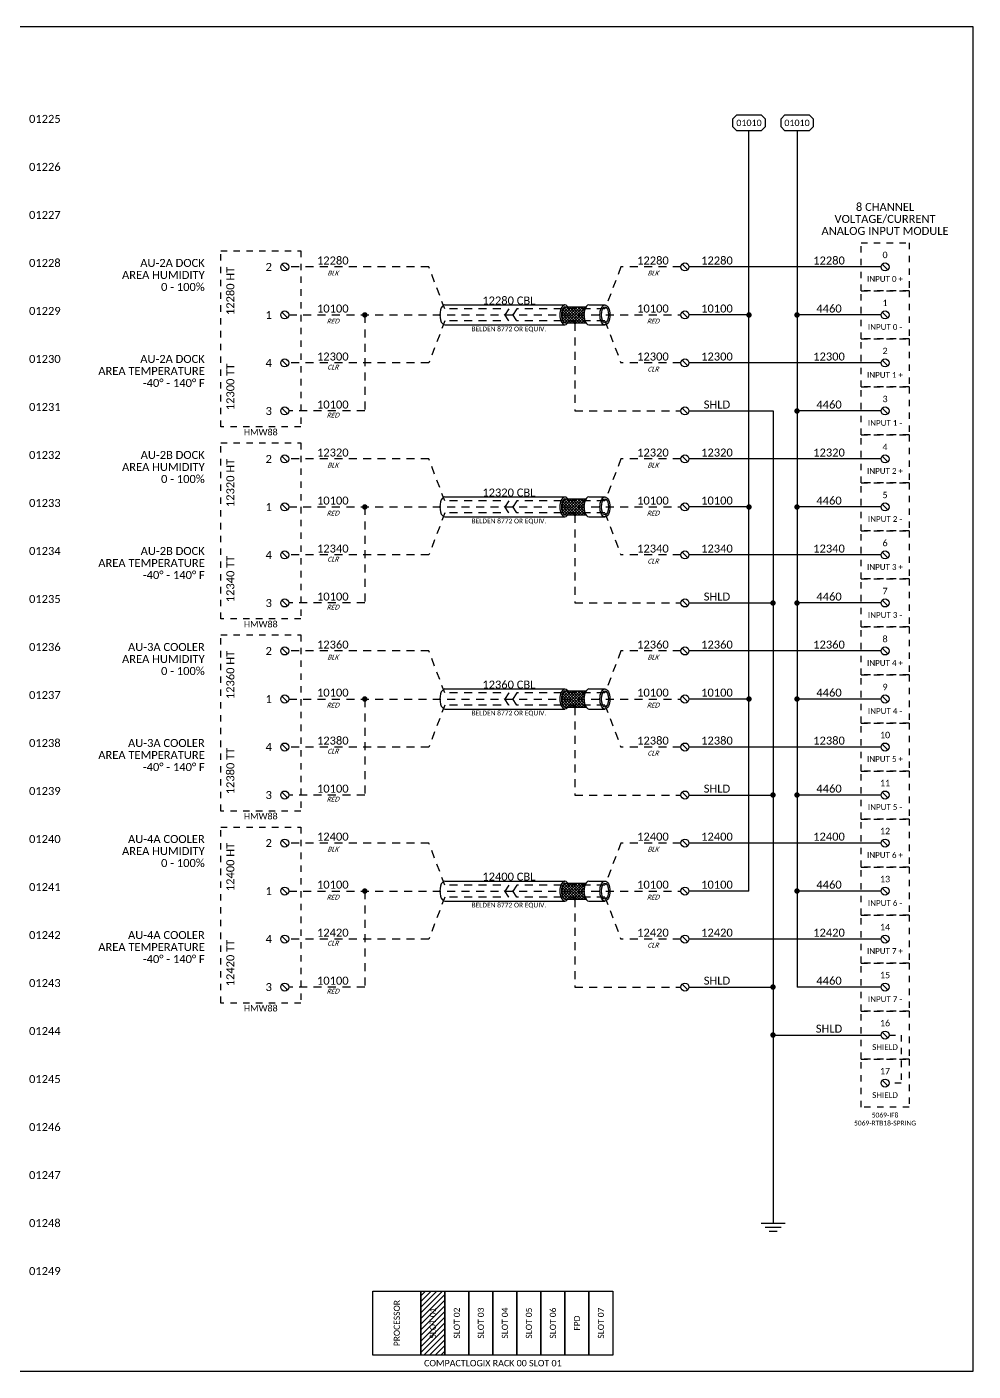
# Model space of a CAD drawing. Header units: inches. Extents: x 0 to 316, y -1 to 150.
# Drawn here: x 77.22 to 92, y 22 to 43 of the extents above; entities that cross this region are included whole.
import ezdxf
from ezdxf.enums import TextEntityAlignment as Align

# ---------------------------------------------------------------- set-up
doc = ezdxf.new("R2010")
doc.units = ezdxf.units.IN
doc.header["$MEASUREMENT"] = 0
doc.linetypes.add('HIDDEN2', pattern=[0.1875, 0.125, -0.0625])
doc.styles.add('Calibri', font='calibri.ttf')

# ---------------------------------------------------------------- blocks, each defined once
blk = doc.blocks.new('TERM')
at = {"color": 2}
blk.add_line((-0.044, 0.044), (0.044, -0.044), dxfattribs=at)
blk.add_circle((0, 0), 0.0625, dxfattribs=at)
blk = doc.blocks.new('CONN')
at = {"color": 2, "const_width": 0.0425}
blk.add_lwpolyline([(0.02125, 0, 1), (-0.02125, 0, 1)], format="xyb", close=True, dxfattribs=at)
blk = doc.blocks.new('GND')
at = {"color": 3}
for p, q in [((0, 0), (0, -0.125)), ((-0.1875, -0.125), (0.1875, -0.125)), ((-0.125, -0.1875), (0.125, -0.1875)), ((-0.0625, -0.25), (0.0625, -0.25))]:
    blk.add_line(p, q, dxfattribs=at)
blk = doc.blocks.new('REF')
at = {"color": 2}
for p, q in [((0, 0.062), (0.062, 0.125)), ((0, -0.062), (0, 0.062)), ((0.062, 0.125), (0.438, 0.125)), ((0.438, 0.125), (0.5, 0.062)), ((0.5, 0.062), (0.5, -0.062)), ((0.062, -0.125), (0, -0.062)), ((0.438, -0.125), (0.062, -0.125)), ((0.5, -0.062), (0.438, -0.125))]:
    blk.add_line(p, q, dxfattribs=at)
at = {"color": 3, "style": 'Calibri'}
blk.add_attdef('XXXXX', text='', height=0.1, dxfattribs=at).set_placement((0.25, -0.05), align=Align.CENTER)

msp = doc.modelspace()

# ---------------------------------------------------------------- hatches: boundary and pattern name
at = {"linetype": 'Continuous'}
h = msp.add_hatch(dxfattribs=at)
h.set_pattern_fill('ANSI37', color=256, scale=0.25)
h.set_pattern_definition([(45, (61.25, -21.65625), (-0.022097087, 0.022097087), []), (135, (61.25, -21.65625), (-0.022097087, -0.022097087), [])])
edge = h.paths.add_edge_path()
edge.add_ellipse((86, 38.5), major_axis=(0, 0.15625), ratio=0.5, start_angle=36.869898, end_angle=143.130102)
edge.add_line((85.95312, 38.375), (85.625, 38.375))
edge.add_ellipse((85.625, 38.5), major_axis=(0, -0.125), ratio=0.43145941, start_angle=180, end_angle=360, ccw=False)
edge.add_line((85.625, 38.625), (85.95312, 38.625))
h = msp.add_hatch(dxfattribs=at)
h.set_pattern_fill('ANSI37', color=256, scale=0.25)
h.set_pattern_definition([(45, (61.25, -24.65625), (-0.022097087, 0.022097087), []), (135, (61.25, -24.65625), (-0.022097087, -0.022097087), [])])
edge = h.paths.add_edge_path()
edge.add_ellipse((86, 35.5), major_axis=(0, 0.15625), ratio=0.5, start_angle=36.869898, end_angle=143.130102)
edge.add_line((85.95312, 35.375), (85.625, 35.375))
edge.add_ellipse((85.625, 35.5), major_axis=(0, -0.125), ratio=0.43145941, start_angle=180, end_angle=360, ccw=False)
edge.add_line((85.625, 35.625), (85.95312, 35.625))
h = msp.add_hatch(dxfattribs=at)
h.set_pattern_fill('ANSI37', color=256, scale=0.25)
h.set_pattern_definition([(45, (61.25, -27.65625), (-0.022097087, 0.022097087), []), (135, (61.25, -27.65625), (-0.022097087, -0.022097087), [])])
edge = h.paths.add_edge_path()
edge.add_ellipse((86, 32.5), major_axis=(0, 0.15625), ratio=0.5, start_angle=36.869898, end_angle=143.130102)
edge.add_line((85.95312, 32.375), (85.625, 32.375))
edge.add_ellipse((85.625, 32.5), major_axis=(0, -0.125), ratio=0.43145941, start_angle=180, end_angle=360, ccw=False)
edge.add_line((85.625, 32.625), (85.95312, 32.625))
h = msp.add_hatch(dxfattribs=at)
h.set_pattern_fill('ANSI37', color=256, scale=0.25)
h.set_pattern_definition([(45, (61.25, -30.65625), (-0.022097087, 0.022097087), []), (135, (61.25, -30.65625), (-0.022097087, -0.022097087), [])])
edge = h.paths.add_edge_path()
edge.add_ellipse((86, 29.5), major_axis=(0, 0.15625), ratio=0.5, start_angle=36.869898, end_angle=143.130102)
edge.add_line((85.95312, 29.375), (85.625, 29.375))
edge.add_ellipse((85.625, 29.5), major_axis=(0, -0.125), ratio=0.43145941, start_angle=180, end_angle=360, ccw=False)
edge.add_line((85.625, 29.625), (85.95312, 29.625))
h = msp.add_hatch(dxfattribs=at)
h.set_pattern_fill('ANSI31', color=2, scale=0.5)
h.set_pattern_definition([(45, (77.9375, -1), (-0.04419417, 0.04419417), [])])
h.paths.add_polyline_path([(83.75, 23.25), (83.375, 23.25), (83.375, 22.25), (83.75, 22.25)])
h.paths.add_polyline_path([(83.625, 23), (83.625, 22.5), (83.5, 22.5), (83.5, 23)], flags=0)
h.paths.add_polyline_path([(83.63958, 22.46688), (83.63958, 23.03312), (83.48588, 23.03312), (83.48588, 22.46688)], flags=24)

# ---------------------------------------------------------------- linework, layer by layer
at = {"color": 35}
for p, q in [((88.5, 29.5), (88.5, 41.375)), ((90.5625, 39.25), (87.5625, 39.25)), ((88.5, 38.5), (87.5625, 38.5)), ((90.5625, 37.75), (87.5625, 37.75)), ((90.5625, 36.25), (87.5625, 36.25)), ((88.5, 35.5), (87.5625, 35.5)), ((90.5625, 34.75), (87.5625, 34.75)), ((90.5625, 33.25), (87.5625, 33.25)), ((88.5, 32.5), (87.5625, 32.5)), ((90.5625, 31.75), (87.5625, 31.75)), ((90.5625, 30.25), (87.5625, 30.25)), ((88.5, 29.5), (87.5625, 29.5)), ((90.5625, 28.75), (87.5625, 28.75))]:
    msp.add_line(p, q, dxfattribs=at)
at = {"color": 5}
for p, q in [((89.25, 41.375), (89.25, 28)), ((90.5625, 38.5), (89.25, 38.5)), ((90.5625, 37), (89.25, 37)), ((90.5625, 35.5), (89.25, 35.5)), ((90.5625, 34), (89.25, 34)), ((90.5625, 32.5), (89.25, 32.5)), ((90.5625, 31), (89.25, 31)), ((90.5625, 29.5), (89.25, 29.5)), ((90.5625, 28), (89.25, 28))]:
    msp.add_line(p, q, dxfattribs=at)
at = {"color": 8, "linetype": 'HIDDEN2'}
for p, q in [((83.5, 39.25), (81.3125, 39.25)), ((83.75, 38.59375), (83.5, 39.25)), ((86.5, 39.25), (86.25, 38.59375)), ((87.4375, 39.25), (86.5, 39.25)), ((84.625, 38.59375), (83.75, 38.59375)), ((84.75, 38.40625), (84.625, 38.59375)), ((84.875, 38.59375), (84.75, 38.40625)), ((86.25, 38.59375), (84.875, 38.59375)), ((83.5, 36.25), (81.3125, 36.25)), ((83.75, 35.59375), (83.5, 36.25)), ((86.5, 36.25), (86.25, 35.59375)), ((87.4375, 36.25), (86.5, 36.25)), ((84.625, 35.59375), (83.75, 35.59375)), ((84.75, 35.40625), (84.625, 35.59375)), ((84.875, 35.59375), (84.75, 35.40625)), ((86.25, 35.59375), (84.875, 35.59375)), ((83.5, 33.25), (81.3125, 33.25)), ((83.75, 32.59375), (83.5, 33.25)), ((86.5, 33.25), (86.25, 32.59375)), ((87.4375, 33.25), (86.5, 33.25)), ((84.625, 32.59375), (83.75, 32.59375)), ((84.75, 32.40625), (84.625, 32.59375)), ((84.875, 32.59375), (84.75, 32.40625)), ((86.25, 32.59375), (84.875, 32.59375)), ((83.5, 30.25), (81.3125, 30.25)), ((83.75, 29.59375), (83.5, 30.25)), ((86.5, 30.25), (86.25, 29.59375)), ((87.4375, 30.25), (86.5, 30.25)), ((84.625, 29.59375), (83.75, 29.59375)), ((84.75, 29.40625), (84.625, 29.59375)), ((84.875, 29.59375), (84.75, 29.40625)), ((86.25, 29.59375), (84.875, 29.59375))]:
    msp.add_line(p, q, dxfattribs=at)
at = {"color": 2}
for p, q in [((83.75, 38.65625), (85.625, 38.65625)), ((86, 38.65625), (86.25, 38.65625)), ((83.75, 38.34375), (85.625, 38.34375)), ((86, 38.34375), (86.25, 38.34375)), ((83.75, 35.65625), (85.625, 35.65625)), ((86, 35.65625), (86.25, 35.65625)), ((83.75, 35.34375), (85.625, 35.34375)), ((86, 35.34375), (86.25, 35.34375)), ((83.75, 32.65625), (85.625, 32.65625)), ((86, 32.65625), (86.25, 32.65625)), ((83.75, 32.34375), (85.625, 32.34375)), ((86, 32.34375), (86.25, 32.34375)), ((83.75, 29.65625), (85.625, 29.65625)), ((86, 29.65625), (86.25, 29.65625)), ((83.75, 29.34375), (85.625, 29.34375)), ((86, 29.34375), (86.25, 29.34375))]:
    msp.add_line(p, q, dxfattribs=at)
at = {"color": 1, "linetype": 'HIDDEN2'}
for p, q in [((81.3125, 38.5), (87.4375, 38.5)), ((82.5, 38.5), (82.5, 37)), ((82.5, 37), (81.3125, 37)), ((81.3125, 35.5), (87.4375, 35.5)), ((82.5, 35.5), (82.5, 34)), ((82.5, 34), (81.3125, 34)), ((81.3125, 32.5), (87.4375, 32.5)), ((82.5, 32.5), (82.5, 31)), ((82.5, 31), (81.3125, 31)), ((81.3125, 29.5), (87.4375, 29.5)), ((82.5, 29.5), (82.5, 28)), ((82.5, 28), (81.3125, 28))]:
    msp.add_line(p, q, dxfattribs=at)
at = {"linetype": 'HIDDEN2'}
for p, q in [((84.75, 38.59375), (84.625, 38.40625)), ((84.875, 38.40625), (84.75, 38.59375)), ((83.75, 38.40625), (83.5, 37.75)), ((84.625, 38.40625), (83.75, 38.40625)), ((86.25, 38.40625), (84.875, 38.40625)), ((86.25, 38.40625), (86.5, 37.75)), ((83.5, 37.75), (81.3125, 37.75)), ((87.4375, 37.75), (86.5, 37.75)), ((84.75, 35.59375), (84.625, 35.40625)), ((84.875, 35.40625), (84.75, 35.59375)), ((83.75, 35.40625), (83.5, 34.75)), ((84.625, 35.40625), (83.75, 35.40625)), ((86.25, 35.40625), (84.875, 35.40625)), ((86.25, 35.40625), (86.5, 34.75)), ((83.5, 34.75), (81.3125, 34.75)), ((87.4375, 34.75), (86.5, 34.75)), ((84.75, 32.59375), (84.625, 32.40625)), ((84.875, 32.40625), (84.75, 32.59375)), ((83.75, 32.40625), (83.5, 31.75)), ((84.625, 32.40625), (83.75, 32.40625)), ((86.25, 32.40625), (84.875, 32.40625)), ((86.25, 32.40625), (86.5, 31.75)), ((83.5, 31.75), (81.3125, 31.75)), ((87.4375, 31.75), (86.5, 31.75)), ((83.75, 29.40625), (83.5, 28.75)), ((84.625, 29.40625), (83.75, 29.40625)), ((84.75, 29.59375), (84.625, 29.40625)), ((84.875, 29.40625), (84.75, 29.59375)), ((86.25, 29.40625), (84.875, 29.40625)), ((86.25, 29.40625), (86.5, 28.75)), ((83.5, 28.75), (81.3125, 28.75)), ((87.4375, 28.75), (86.5, 28.75))]:
    msp.add_line(p, q, dxfattribs=at)
at = {"color": 0}
for p, q in [((85.625, 38.625), (85.95312, 38.625)), ((85.625, 38.375), (85.95312, 38.375)), ((85.625, 35.625), (85.95312, 35.625)), ((85.625, 35.375), (85.95312, 35.375)), ((85.625, 32.625), (85.95312, 32.625)), ((85.625, 32.375), (85.95312, 32.375)), ((85.625, 29.625), (85.95312, 29.625)), ((85.625, 29.375), (85.95312, 29.375))]:
    msp.add_line(p, q, dxfattribs=at)
at = {"color": 3, "linetype": 'HIDDEN2'}
for p, q in [((85.78125, 38.375), (85.78125, 37)), ((85.78125, 37), (87.4375, 37)), ((85.78125, 35.375), (85.78125, 34)), ((85.78125, 34), (87.4375, 34)), ((85.78125, 32.375), (85.78125, 31)), ((85.78125, 31), (87.4375, 31)), ((85.78125, 29.375), (85.78125, 28)), ((85.78125, 28), (87.4375, 28))]:
    msp.add_line(p, q, dxfattribs=at)
at = {"color": 3, "linetype": 'Continuous'}
for p, q in [((87.5625, 37), (88.875, 37)), ((88.875, 37), (88.875, 24.4375)), ((87.5625, 34), (88.875, 34)), ((87.5625, 31), (88.875, 31)), ((87.5625, 28), (88.875, 28))]:
    msp.add_line(p, q, dxfattribs=at)
at = {"color": 3}
for p, q in [((88.875, 27.25), (90.5625, 27.25)), ((88.875, 24.4375), (88.875, 24.3125))]:
    msp.add_line(p, q, dxfattribs=at)
at = {"color": 1, "linetype": 'HIDDEN2', "ltscale": 0.5}
for p, q in [((90.6875, 27.25), (90.875, 27.25)), ((90.875, 27.25), (90.875, 26.5)), ((90.875, 26.5), (90.6875, 26.5))]:
    msp.add_line(p, q, dxfattribs=at)
at = {"ltscale": 0.25}
msp.add_lwpolyline([(62, 22), (92, 22), (92, 43), (62, 43)], close=True, dxfattribs=at)
at = {"color": 2, "linetype": 'HIDDEN2', "ltscale": 0.5}
for points in [[(80.25, 39.5), (81.5, 39.5), (81.5, 36.75), (80.25, 36.75)], [(90.25, 39.625), (91, 39.625), (91, 38.875), (90.25, 38.875)], [(90.25, 38.875), (91, 38.875), (91, 38.125), (90.25, 38.125)], [(90.25, 38.125), (91, 38.125), (91, 37.375), (90.25, 37.375)], [(90.25, 37.375), (91, 37.375), (91, 36.625), (90.25, 36.625)], [(90.25, 36.625), (91, 36.625), (91, 35.875), (90.25, 35.875)], [(80.25, 36.5), (81.5, 36.5), (81.5, 33.75), (80.25, 33.75)], [(90.25, 35.875), (91, 35.875), (91, 35.125), (90.25, 35.125)], [(90.25, 35.125), (91, 35.125), (91, 34.375), (90.25, 34.375)], [(90.25, 34.375), (91, 34.375), (91, 33.625), (90.25, 33.625)], [(90.25, 33.625), (91, 33.625), (91, 32.875), (90.25, 32.875)], [(80.25, 33.5), (81.5, 33.5), (81.5, 30.75), (80.25, 30.75)], [(90.25, 32.875), (91, 32.875), (91, 32.125), (90.25, 32.125)], [(90.25, 32.125), (91, 32.125), (91, 31.375), (90.25, 31.375)], [(90.25, 31.375), (91, 31.375), (91, 30.625), (90.25, 30.625)], [(80.25, 30.5), (81.5, 30.5), (81.5, 27.75), (80.25, 27.75)], [(90.25, 30.625), (91, 30.625), (91, 29.875), (90.25, 29.875)], [(90.25, 29.875), (91, 29.875), (91, 29.125), (90.25, 29.125)], [(90.25, 29.125), (91, 29.125), (91, 28.375), (90.25, 28.375)], [(90.25, 28.375), (91, 28.375), (91, 27.625), (90.25, 27.625)], [(90.25, 27.625), (91, 27.625), (91, 26.875), (90.25, 26.875)], [(90.25, 26.875), (91, 26.875), (91, 26.125), (90.25, 26.125)]]:
    msp.add_lwpolyline(points, close=True, dxfattribs=at)
at = {"color": 2, "linetype": 'Continuous'}
for points in [[(82.625, 23.25), (83.375, 23.25), (83.375, 22.25), (82.625, 22.25)], [(83.375, 23.25), (83.75, 23.25), (83.75, 22.25), (83.375, 22.25)], [(83.75, 23.25), (84.125, 23.25), (84.125, 22.25), (83.75, 22.25)], [(84.125, 23.25), (84.5, 23.25), (84.5, 22.25), (84.125, 22.25)], [(84.5, 23.25), (84.875, 23.25), (84.875, 22.25), (84.5, 22.25)], [(84.875, 23.25), (85.25, 23.25), (85.25, 22.25), (84.875, 22.25)], [(85.25, 23.25), (85.625, 23.25), (85.625, 22.25), (85.25, 22.25)], [(85.625, 23.25), (86, 23.25), (86, 22.25), (85.625, 22.25)], [(86, 23.25), (86.375, 23.25), (86.375, 22.25), (86, 22.25)]]:
    msp.add_lwpolyline(points, close=True, dxfattribs=at)
at = {"color": 2}
for centre, major_axis, start_param, end_param in [((83.75, 38.5), (0, -0.15625), 3.14159265, 6.28318531), ((85.625, 38.5), (0, 0.15625), -0.64350111, 3.78509376), ((86, 38.5), (0, -0.15625), 3.14159265, 6.28318531), ((86, 38.5), (0, 0.15625), 0.64350111, 2.49809154), ((83.75, 35.5), (0, -0.15625), 3.14159265, 6.28318531), ((85.625, 35.5), (0, 0.15625), -0.64350111, 3.78509376), ((86, 35.5), (0, -0.15625), 3.14159265, 6.28318531), ((86, 35.5), (0, 0.15625), 0.64350111, 2.49809154), ((83.75, 32.5), (0, -0.15625), 3.14159265, 6.28318531), ((85.625, 32.5), (0, 0.15625), -0.64350111, 3.78509376), ((86, 32.5), (0, -0.15625), 3.14159265, 6.28318531), ((86, 32.5), (0, 0.15625), 0.64350111, 2.49809154), ((83.75, 29.5), (0, -0.15625), 3.14159265, 6.28318531), ((85.625, 29.5), (0, 0.15625), -0.64350111, 3.78509376), ((86, 29.5), (0, -0.15625), 3.14159265, 6.28318531), ((86, 29.5), (0, 0.15625), 0.64350111, 2.49809154)]:
    msp.add_ellipse(centre, major_axis=major_axis, ratio=0.5, start_param=start_param, end_param=end_param, dxfattribs=at)
for centre, major_axis, ratio in [((86.25, 38.5), (0, -0.15625), 0.5), ((86.25, 38.5), (0, -0.125), 0.43145941), ((86.25, 35.5), (0, -0.15625), 0.5), ((86.25, 35.5), (0, -0.125), 0.43145941), ((86.25, 32.5), (0, -0.15625), 0.5), ((86.25, 32.5), (0, -0.125), 0.43145941), ((86.25, 29.5), (0, -0.15625), 0.5), ((86.25, 29.5), (0, -0.125), 0.43145941)]:
    msp.add_ellipse(centre, major_axis=major_axis, ratio=ratio, dxfattribs=at)
at = {"color": 0}
for centre in [(85.625, 38.5), (85.625, 35.5), (85.625, 32.5), (85.625, 29.5)]:
    msp.add_ellipse(centre, major_axis=(0, -0.125), ratio=0.43145941, start_param=3.14159265, end_param=6.28318531, dxfattribs=at)

# ---------------------------------------------------------------- block references
for p in [(88.25, 41.5), (89, 41.5)]:
    msp.add_blockref('REF', p).add_auto_attribs({'XXXXX': '01010'})
for name, p in [('TERM', (81.25, 39.25)), ('TERM', (87.5, 39.25)), ('TERM', (90.625, 39.25)), ('TERM', (81.25, 38.5)), ('TERM', (87.5, 38.5)), ('TERM', (90.625, 38.5)), ('TERM', (81.25, 37.75)), ('TERM', (87.5, 37.75)), ('TERM', (90.625, 37.75)), ('TERM', (81.25, 37)), ('TERM', (87.5, 37)), ('TERM', (90.625, 37)), ('TERM', (81.25, 36.25)), ('TERM', (87.5, 36.25)), ('TERM', (90.625, 36.25)), ('TERM', (81.25, 35.5)), ('TERM', (87.5, 35.5)), ('TERM', (90.625, 35.5)), ('TERM', (81.25, 34.75)), ('TERM', (87.5, 34.75)), ('TERM', (90.625, 34.75)), ('TERM', (81.25, 34)), ('TERM', (87.5, 34)), ('TERM', (90.625, 34)), ('TERM', (81.25, 33.25)), ('TERM', (87.5, 33.25)), ('TERM', (90.625, 33.25)), ('TERM', (81.25, 32.5)), ('TERM', (87.5, 32.5)), ('TERM', (90.625, 32.5)), ('TERM', (81.25, 31.75)), ('TERM', (87.5, 31.75)), ('TERM', (90.625, 31.75)), ('TERM', (81.25, 31)), ('TERM', (87.5, 31)), ('TERM', (90.625, 31)), ('TERM', (81.25, 30.25)), ('TERM', (87.5, 30.25)), ('TERM', (90.625, 30.25)), ('TERM', (81.25, 29.5)), ('TERM', (87.5, 29.5)), ('TERM', (90.625, 29.5)), ('TERM', (81.25, 28.75)), ('TERM', (87.5, 28.75)), ('TERM', (90.625, 28.75)), ('TERM', (81.25, 28)), ('TERM', (87.5, 28)), ('TERM', (90.625, 28)), ('TERM', (90.625, 27.25)), ('TERM', (90.625, 26.5)), ('GND', (88.875, 24.4375))]:
    msp.add_blockref(name, p)
at = {"color": 2}
for p in [(82.5, 38.5), (82.5, 38.5), (88.5, 38.5), (88.5, 38.5), (89.25, 38.5), (89.25, 38.5), (89.25, 37), (89.25, 37), (82.5, 35.5), (82.5, 35.5), (88.5, 35.5), (88.5, 35.5), (89.25, 35.5), (89.25, 35.5), (88.875, 34), (88.875, 34), (89.25, 34), (89.25, 34), (82.5, 32.5), (82.5, 32.5), (88.5, 32.5), (88.5, 32.5), (89.25, 32.5), (89.25, 32.5), (88.875, 31), (88.875, 31), (89.25, 31), (89.25, 31), (82.5, 29.5), (82.5, 29.5), (89.25, 29.5), (89.25, 29.5), (88.875, 28), (88.875, 28), (88.875, 27.25), (88.875, 27.25)]:
    msp.add_blockref('CONN', p, dxfattribs=at)
at = {"color": 2, "xscale": 0.5, "yscale": 0.5, "zscale": 0.5}
for p in [(85.78125, 38.375), (85.78125, 35.375), (85.78125, 32.375), (85.78125, 29.375)]:
    msp.add_blockref('CONN', p, dxfattribs=at)

# ---------------------------------------------------------------- texts
at = {"style": 'Calibri'}
for s, p in [('01225', (77.75, 41.5)), ('01226', (77.75, 40.75)), ('01227', (77.75, 40)), ('01228', (77.75, 39.25)), ('AU-2A DOCK', (80, 39.25)), ('AREA HUMIDITY', (80, 39.0625)), ('0 - 100%%%', (80, 38.875)), ('01229', (77.75, 38.5)), ('01230', (77.75, 37.75)), ('AU-2A DOCK', (80, 37.75)), ('AREA TEMPERATURE', (80, 37.5625)), ('-40%%D - 140%%D F', (80, 37.375)), ('01231', (77.75, 37)), ('01232', (77.75, 36.25)), ('AU-2B DOCK', (80, 36.25)), ('AREA HUMIDITY', (80, 36.0625)), ('0 - 100%%%', (80, 35.875)), ('01233', (77.75, 35.5)), ('01234', (77.75, 34.75)), ('AU-2B DOCK', (80, 34.75)), ('AREA TEMPERATURE', (80, 34.5625)), ('-40%%D - 140%%D F', (80, 34.375)), ('01235', (77.75, 34)), ('01236', (77.75, 33.25)), ('AREA HUMIDITY', (80, 33.0625)), ('AU-3A COOLER', (80, 33.25)), ('0 - 100%%%', (80, 32.875)), ('01237', (77.75, 32.5)), ('01238', (77.75, 31.75)), ('AU-3A COOLER', (80, 31.75)), ('AREA TEMPERATURE', (80, 31.5625)), ('-40%%D - 140%%D F', (80, 31.375)), ('01239', (77.75, 31)), ('01240', (77.75, 30.25)), ('AU-4A COOLER', (80, 30.25)), ('AREA HUMIDITY', (80, 30.0625)), ('0 - 100%%%', (80, 29.875)), ('01241', (77.75, 29.5)), ('01242', (77.75, 28.75)), ('AU-4A COOLER', (80, 28.75)), ('AREA TEMPERATURE', (80, 28.5625)), ('-40%%D - 140%%D F', (80, 28.375)), ('01243', (77.75, 28)), ('01244', (77.75, 27.25)), ('01245', (77.75, 26.5)), ('01246', (77.75, 25.75)), ('01247', (77.75, 25)), ('01248', (77.75, 24.25)), ('01249', (77.75, 23.5))]:
    msp.add_text(s, height=0.125, dxfattribs=at).set_placement(p, align=Align.RIGHT)
at = {"color": 3, "style": 'Calibri'}
for s, height, p in [('8 CHANNEL', 0.125, (90.625, 40.1875)), ('VOLTAGE/CURRENT', 0.125, (90.625, 40)), ('ANALOG INPUT MODULE', 0.125, (90.625, 39.8125)), ('0', 0.1, (90.625, 39.4375)), ('INPUT 0 +', 0.09, (90.625, 39.0625)), ('1', 0.1, (90.625, 38.6875)), ('INPUT 0 -', 0.09, (90.625, 38.3125)), ('2', 0.1, (90.625, 37.9375)), ('INPUT 1 +', 0.09, (90.625, 37.5625)), ('3', 0.1, (90.625, 37.1875)), ('INPUT 1 -', 0.09, (90.625, 36.8125)), ('4', 0.1, (90.625, 36.4375)), ('INPUT 2 +', 0.09, (90.625, 36.0625)), ('5', 0.1, (90.625, 35.6875)), ('INPUT 2 -', 0.09, (90.625, 35.3125)), ('6', 0.1, (90.625, 34.9375)), ('INPUT 3 +', 0.09, (90.625, 34.5625)), ('7', 0.1, (90.625, 34.1875)), ('INPUT 3 -', 0.09, (90.625, 33.8125)), ('8', 0.1, (90.625, 33.4375)), ('INPUT 4 +', 0.09, (90.625, 33.0625)), ('9', 0.1, (90.625, 32.6875)), ('INPUT 4 -', 0.09, (90.625, 32.3125)), ('10', 0.1, (90.625, 31.9375)), ('INPUT 5 +', 0.09, (90.625, 31.5625)), ('11', 0.1, (90.625, 31.1875)), ('INPUT 5 -', 0.09, (90.625, 30.8125)), ('12', 0.1, (90.625, 30.4375)), ('INPUT 6 +', 0.09, (90.625, 30.0625)), ('13', 0.1, (90.625, 29.6875)), ('INPUT 6 -', 0.09, (90.625, 29.3125)), ('14', 0.1, (90.625, 28.9375)), ('INPUT 7 +', 0.09, (90.625, 28.5625)), ('15', 0.1, (90.625, 28.1875)), ('INPUT 7 -', 0.09, (90.625, 27.8125)), ('16', 0.1, (90.625, 27.4375)), ('SHIELD', 0.09, (90.625, 27.0625)), ('17', 0.1, (90.625, 26.6875)), ('SHIELD', 0.09, (90.625, 26.3125)), ('COMPACTLOGIX RACK 00 SLOT 01', 0.1, (84.5, 22.125))]:
    msp.add_text(s, height=height, dxfattribs=at).set_placement(p, align=Align.MIDDLE_CENTER)
at = {"style": 'Calibri'}
for s, p in [('2', (81, 39.25)), ('1', (81, 38.5)), ('4', (81, 37.75)), ('3', (81, 37)), ('2', (81, 36.25)), ('1', (81, 35.5)), ('4', (81, 34.75)), ('3', (81, 34)), ('2', (81, 33.25)), ('1', (81, 32.5)), ('4', (81, 31.75)), ('3', (81, 31)), ('2', (81, 30.25)), ('1', (81, 29.5)), ('4', (81, 28.75)), ('3', (81, 28))]:
    msp.add_text(s, height=0.125, dxfattribs=at).set_placement(p, align=Align.MIDDLE_CENTER)
at = {"color": 8, "linetype": 'HIDDEN2', "style": 'Calibri'}
for s, p in [('12280', (82, 39.25)), ('12280', (87, 39.25)), ('12320', (82, 36.25)), ('12320', (87, 36.25)), ('12360', (82, 33.25)), ('12360', (87, 33.25)), ('12400', (82, 30.25)), ('12400', (87, 30.25))]:
    msp.add_text(s, height=0.125, dxfattribs=at).set_placement(p, align=Align.BOTTOM_CENTER)
at = {"color": 35, "style": 'Calibri'}
for s, p in [('12280', (88, 39.25)), ('12280', (89.75, 39.25)), ('10100', (88, 38.5)), ('12300', (88, 37.75)), ('12300', (89.75, 37.75)), ('12320', (88, 36.25)), ('12320', (89.75, 36.25)), ('10100', (88, 35.5)), ('12340', (88, 34.75)), ('12340', (89.75, 34.75)), ('12360', (88, 33.25)), ('12360', (89.75, 33.25)), ('10100', (88, 32.5)), ('12380', (88, 31.75)), ('12380', (89.75, 31.75)), ('12400', (88, 30.25)), ('12400', (89.75, 30.25)), ('10100', (88, 29.5)), ('12420', (88, 28.75)), ('12420', (89.75, 28.75))]:
    msp.add_text(s, height=0.125, dxfattribs=at).set_placement(p, align=Align.BOTTOM_CENTER)
at = {"color": 3, "style": 'Calibri'}
for s, p in [('12280 HT', (80.5, 38.875)), ('12300 TT', (80.5, 37.375)), ('12320 HT', (80.5, 35.875)), ('12340 TT', (80.5, 34.375)), ('12360 HT', (80.5, 32.875)), ('12380 TT', (80.5, 31.375)), ('12400 HT', (80.5, 29.875)), ('12420 TT', (80.5, 28.375))]:
    msp.add_text(s, height=0.125, rotation=90, dxfattribs=at).set_placement(p, align=Align.BOTTOM_CENTER)
at = {"color": 8, "style": 'Calibri', "oblique": 20}
for p in [(82, 39.09375), (87, 39.09375), (82, 36.09375), (87, 36.09375), (82, 33.09375), (87, 33.09375), (82, 30.09375), (87, 30.09375)]:
    msp.add_text('BLK', height=0.075, dxfattribs=at).set_placement(p, align=Align.BOTTOM_CENTER)
at = {"color": 1, "linetype": 'HIDDEN2', "style": 'Calibri'}
for p in [(82, 38.5), (87, 38.5), (82, 37), (82, 35.5), (87, 35.5), (82, 34), (82, 32.5), (87, 32.5), (82, 31), (82, 29.5), (87, 29.5), (82, 28)]:
    msp.add_text('10100', height=0.125, dxfattribs=at).set_placement(p, align=Align.BOTTOM_CENTER)
at = {"color": 3, "style": 'Calibri'}
for s, p in [('12280 CBL', (84.75, 38.625)), ('12320 CBL', (84.75, 35.625)), ('12360 CBL', (84.75, 32.625)), ('12400 CBL', (84.75, 29.625)), ('SHLD', (89.75, 27.25))]:
    msp.add_text(s, height=0.125, dxfattribs=at).set_placement(p, align=Align.BOTTOM_CENTER)
at = {"color": 5, "style": 'Calibri'}
for p in [(89.75, 38.5), (89.75, 37), (89.75, 35.5), (89.75, 34), (89.75, 32.5), (89.75, 31), (89.75, 29.5), (89.75, 28)]:
    msp.add_text('4460', height=0.125, dxfattribs=at).set_placement(p, align=Align.BOTTOM_CENTER)
at = {"color": 1, "linetype": 'HIDDEN2', "style": 'Calibri', "oblique": 20}
for p in [(82, 38.34375), (87, 38.34375), (82, 36.875), (82, 35.34375), (87, 35.34375), (82, 33.875), (82, 32.34375), (87, 32.34375), (82, 30.875), (82, 29.34375), (87, 29.34375), (82, 27.875)]:
    msp.add_text('RED', height=0.075, dxfattribs=at).set_placement(p, align=Align.BOTTOM_CENTER)
at = {"color": 6, "style": 'Calibri'}
for s, p in [('BELDEN 8772 OR EQUIV.', (84.75, 38.28125)), ('BELDEN 8772 OR EQUIV.', (84.75, 35.28125)), ('BELDEN 8772 OR EQUIV.', (84.75, 32.28125)), ('BELDEN 8772 OR EQUIV.', (84.75, 29.28125)), ('5069-IF8', (90.625, 26)), ('5069-RTB18-SPRING', (90.625, 25.875))]:
    msp.add_text(s, height=0.075, dxfattribs=at).set_placement(p, align=Align.MIDDLE_CENTER)
at = {"linetype": 'HIDDEN2', "style": 'Calibri'}
for s, p in [('12300', (82, 37.75)), ('12300', (87, 37.75)), ('12340', (82, 34.75)), ('12340', (87, 34.75)), ('12380', (82, 31.75)), ('12380', (87, 31.75)), ('12420', (82, 28.75)), ('12420', (87, 28.75))]:
    msp.add_text(s, height=0.125, dxfattribs=at).set_placement(p, align=Align.BOTTOM_CENTER)
at = {"style": 'Calibri', "oblique": 20}
for p in [(82, 37.625), (87, 37.59375)]:
    msp.add_text('CLR', height=0.075, dxfattribs=at).set_placement(p, align=Align.BOTTOM_CENTER)
at = {"color": 3, "linetype": 'Continuous', "style": 'Calibri'}
for p in [(88, 37), (88, 34), (88, 31), (88, 28)]:
    msp.add_text('SHLD', height=0.125, dxfattribs=at).set_placement(p, align=Align.BOTTOM_CENTER)
at = {"color": 6, "style": 'Calibri'}
for p in [(80.875, 36.71875), (80.875, 33.71875), (80.875, 30.71875), (80.875, 27.71875)]:
    msp.add_text('HMW88', height=0.1, dxfattribs=at).set_placement(p, align=Align.TOP_CENTER)
at = {"linetype": 'HIDDEN2', "style": 'Calibri', "oblique": 20}
for p in [(82, 34.625), (87, 34.59375), (82, 31.625), (87, 31.59375), (82, 28.625), (87, 28.59375)]:
    msp.add_text('CLR', height=0.075, dxfattribs=at).set_placement(p, align=Align.BOTTOM_CENTER)
at = {"color": 3, "style": 'Calibri'}
for s, p in [('PROCESSOR', (83, 22.75)), ('SLOT 01', (83.5625, 22.75)), ('SLOT 02', (83.9375, 22.75)), ('SLOT 03', (84.3125, 22.75)), ('SLOT 04', (84.6875, 22.75)), ('SLOT 05', (85.0625, 22.75)), ('SLOT 06', (85.4375, 22.75)), ('SLOT 07', (86.1875, 22.75)), ('FPD', (85.8125, 22.75))]:
    msp.add_text(s, height=0.095, rotation=90, dxfattribs=at).set_placement(p, align=Align.MIDDLE_CENTER)

doc.saveas('drawing.dxf')
